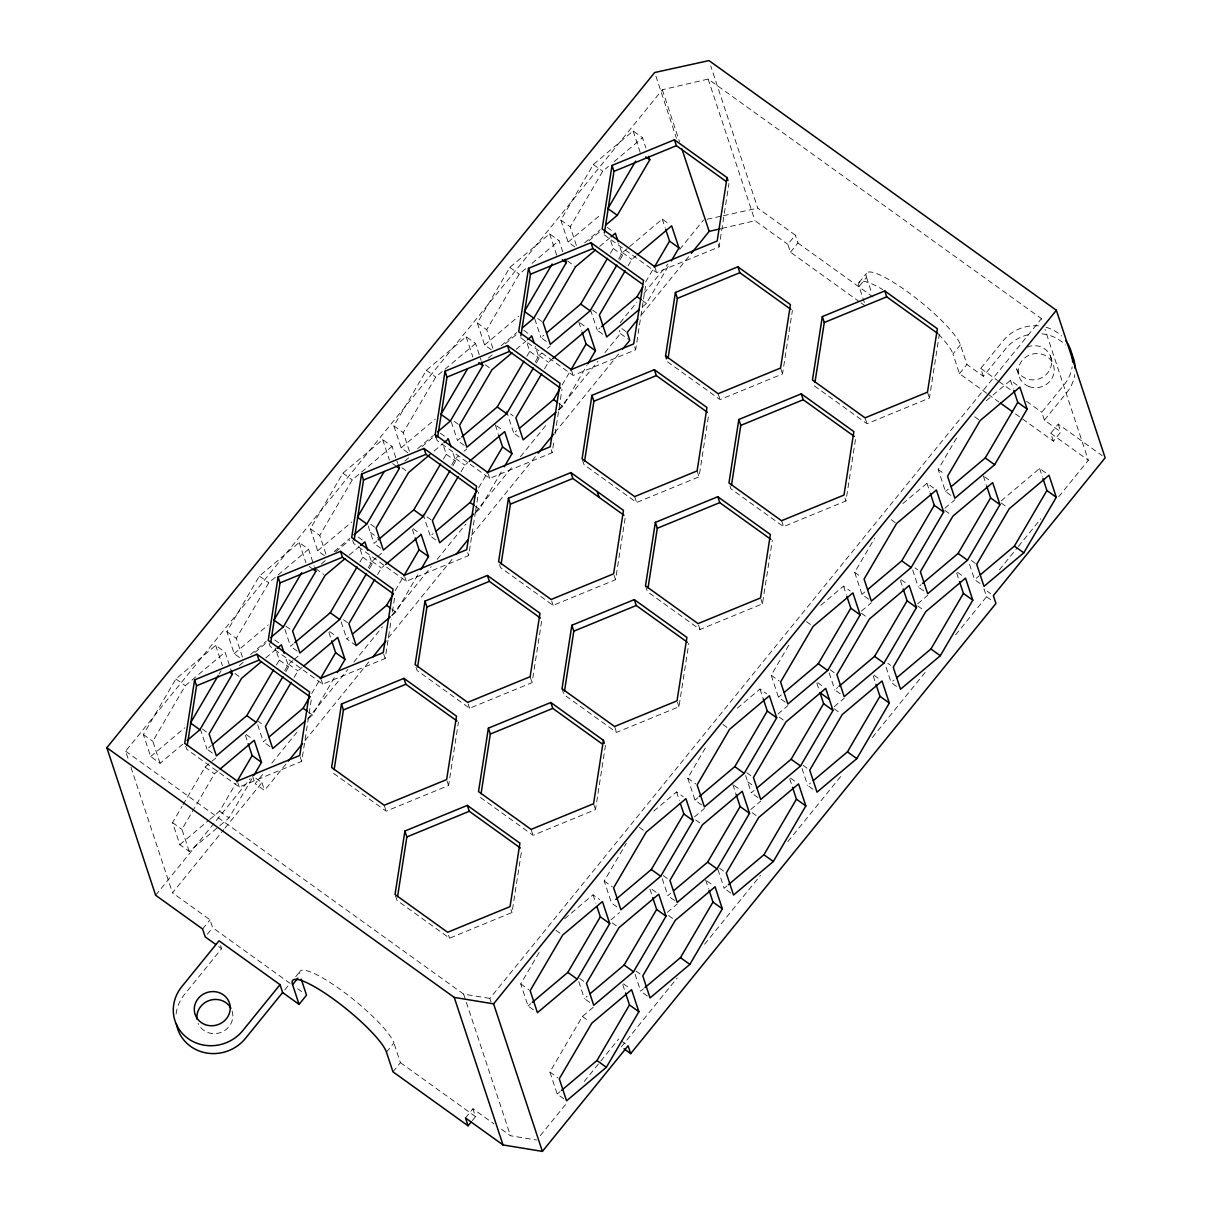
<?xml version="1.0" encoding="UTF-8"?>
<svg xmlns="http://www.w3.org/2000/svg" width="1212" height="1212" viewBox="0 0 1212 1212"><rect width="100%" height="100%" fill="white"/><g stroke="black" fill="none" stroke-linecap="round" stroke-linejoin="round"><path stroke-width="0.75" stroke-dasharray="5 3.75" d="M185.709 746.289L186.678 749.228L239.249 787.027L301.697 761.363L311.272 699.778M269.185 643.39L270.155 646.344L322.74 684.129L385.174 658.48L391.264 619.287M392.43 611.818L395.036 595.031M352.677 540.507L353.646 543.461L406.232 581.245L468.665 555.581L475.331 512.661M475.619 510.797L478.528 492.133M333.573 773.362L386.158 811.161L448.591 785.497L458.454 722.049M436.153 437.608L437.138 440.562L489.709 478.361L552.142 452.697L553.884 441.501M555.051 434.032L562.004 389.249M416.08 667.524L417.064 670.478L469.635 708.262L532.083 682.614L541.946 619.165M395.521 895.956L396.991 900.395L449.561 938.179L512.009 912.515L521.872 849.067M520.615 337.678L573.2 375.462L635.633 349.813L645.496 286.365M499.571 564.64L500.541 567.595L553.126 605.379L615.56 579.715L625.422 516.267M480.467 797.496L533.053 835.295L595.486 809.631L605.349 746.183L604.379 743.229M604.106 234.795L656.677 272.579L719.125 246.915L728.973 183.466M582.563 460.272L584.032 464.696L636.603 502.495L699.051 476.831L708.611 415.246M562.004 688.704L563.959 694.612L616.544 732.396L678.978 706.747L688.84 643.299M667.509 361.812L720.095 399.596L782.528 373.947L792.39 310.499M645.496 585.82L647.45 591.729L700.021 629.513L762.454 603.849L772.317 540.4M729.957 485.876L730.927 488.83L783.513 526.614L845.946 500.965L855.808 437.517M814.419 385.946L866.989 423.73L929.437 398.081L939.285 334.633M182.815 744.123L160.075 763.287L150.682 756.546L143.395 734.517L175.907 678.947L215.706 645.405L225.084 652.147L231.25 670.797M160.075 763.287L152.788 741.259L185.3 685.689L225.084 652.147M239.537 657.51L234.174 653.662L226.886 631.619L259.383 576.048L299.182 542.521L308.575 549.263L314.181 566.216M242.445 657.01L236.279 638.376L268.776 582.805L308.575 549.263M219.16 673.978L221.069 670.706M324.361 555.581L317.65 550.763L310.363 528.735L342.875 473.165L382.674 439.623L392.052 446.38L397.657 463.317M325.922 554.126L319.756 535.477L352.268 479.907L392.052 446.38M407.853 452.697L401.142 447.879L393.855 425.851L426.366 370.281L466.15 336.739L475.543 343.481L481.149 360.434M251.96 778.665L229.007 817.888L189.224 851.43L179.831 844.673L172.543 822.645L182.103 806.298M183.057 804.662L205.055 767.075L216.418 757.485M409.414 451.228L403.248 432.593L435.744 377.023L475.543 343.481M276.427 664.964L279.305 660.055L275.382 648.193M491.33 349.813L484.618 344.981L477.331 322.953L509.843 267.382L549.642 233.855L559.02 240.597L563.504 254.156M189.224 851.43L181.936 829.387L214.448 773.817L218.705 770.226M284.714 670.721L288.532 664.191L292.804 660.585M285.82 671.706L288.683 666.812L285.32 656.646M492.89 348.344L486.724 329.709L519.236 274.139L526.341 268.14M359.919 562.08L362.782 557.172L359.419 547.006M574.821 246.915L568.11 242.097L560.823 220.069L593.335 164.499L633.118 130.957L642.511 137.714L645.875 147.879M294.107 677.478L297.925 670.933L302.197 667.342M209.676 819.524L219.63 811.146L235.885 783.361M368.19 567.837L372.023 561.292L376.281 557.702M369.312 568.822L372.175 563.913L368.812 553.748M576.382 245.46L570.216 226.811L602.712 171.24L608.409 166.453M443.41 459.181L446.274 454.288L442.622 443.259M377.583 574.579L381.416 568.049L384.249 565.656M311.711 693.537L319.362 680.462M451.682 464.938L455.5 458.409L458.348 456.015M452.788 465.938L455.667 461.03L452.015 450.016M308.242 718.595L312.499 715.004L335.451 675.781M526.887 356.298L529.75 351.389L526.387 341.223M461.075 471.695L464.893 465.15L467.741 462.757M395.203 590.653L402.854 577.579M535.174 362.055L538.992 355.525L541.84 353.116M536.28 363.039L539.143 358.146L535.219 346.284M391.718 615.696L395.991 612.105L418.928 572.882M610.378 253.414L613.242 248.505L609.878 238.34M544.552 368.796L548.385 362.267L551.218 359.873M478.679 487.769L486.33 474.695M618.65 259.171L622.483 252.626L628.164 247.839M619.756 260.156L622.635 255.247L618.711 243.385M475.21 512.812L479.467 509.222L502.419 469.998M628.043 265.913L631.861 259.383L636.133 255.777M562.171 384.871L569.822 371.796M558.687 409.929L562.959 406.338L586.85 365.479M645.648 281.987L653.298 268.912M642.178 307.03L646.435 303.439L669.388 264.216M533.401 1009.793L528.038 1005.93L520.751 983.902L539.87 951.223M616.893 906.909L611.515 903.046L604.227 881.018L626.225 843.431M701.718 804.98L695.006 800.162L687.719 778.119L706.838 745.441M785.194 702.096L778.483 697.264L771.211 675.235L790.33 642.557M563.883 1098.89L557.187 1094.072L549.9 1072.029L582.396 1016.459L593.774 1006.884M868.686 599.198L861.974 594.38L854.687 572.352L874.761 538.022M950.829 495.344L945.466 491.496L938.179 469.453L958.253 435.138M128.017 758.348L125.639 751.182L662.328 89.749L708.156 79.068L1041.472 318.62L1042.653 322.195M155.636 895.259L250.172 778.74M620.165 322.756L636.83 302.212M643.981 293.41L667.797 264.065M679.69 249.399L703.505 220.054M285.941 764.06L264.534 790.451L255.141 783.709L264.655 771.968M271.806 763.181L296.788 732.381M307.484 719.186L347.935 669.342M353.889 662.01L382.447 626.816M391.961 615.09L431.23 566.701M437.168 559.368L465.726 524.175M475.24 512.449L513.312 465.529M520.448 456.727L547.809 423.003M558.52 409.807L597.789 361.418M604.924 352.631L620.392 333.558L619.347 330.421M290.092 983.356L212.645 927.68L210.04 919.817L172.483 892.82L223.765 829.614M224.962 828.144L261.928 782.588L253.884 776.801M641.436 314.862L690.158 254.823M304.985 740.593L370.417 659.949M388.264 637.966L453.697 557.323M471.544 535.325L536.977 454.682M554.823 432.684L620.256 352.041M202.586 928.998L210.04 919.817M207.313 934.24L212.645 927.68M859.444 301.773L790.466 252.187L787.861 244.324L795.314 235.128L757.758 208.146L710.732 65.933M220.569 945.527L221.614 948.678L184.345 994.613A39.193 36.799 -18.3 0 0 175.907 1017.322M790.466 252.187L797.92 243.006L795.314 235.128M284.775 989.916L289.032 984.659M295.683 976.796L299.94 971.554M858.99 282.563L866.444 273.367M864.398 302.591L859.081 286.502L866.535 277.321A60.297 11.681 39.1 0 1 906.97 291.38A60.297 11.681 39.1 0 1 960.419 344.799L966.918 364.464L983.356 376.281L1005.718 348.723A39.193 36.799 -18.3 0 1 1031.791 334.027M386.461 1052.152L393.915 1042.971A60.297 11.681 39.1 0 0 340.466 989.553A60.297 11.681 39.1 0 0 300.031 975.493M986.735 393.249L959.465 373.66L952.965 353.98L960.419 344.799M392.961 1071.832L400.414 1062.636L393.915 1042.971M959.465 373.66L966.918 364.464M983.356 376.281L980.75 368.403L1003.112 340.845A39.193 36.799 -18.3 0 1 1039.351 325.952M491.057 1002.006L489.875 998.415L1041.472 318.62M465.469 1117.949L472.922 1108.753L493.966 1123.872M1015.504 413.928L1053.364 441.138L1060.818 431.942L1044.38 420.14L1041.775 412.262L1064.136 384.704A39.193 36.799 -18.3 0 0 1072.166 366.842M472.332 1120.57L475.528 1116.631L472.922 1108.753M1044.38 420.14L1066.742 392.582A39.193 36.799 -18.3 0 0 1074.771 374.705M1053.364 441.138L1050.759 433.26L1058.212 424.079L1102.132 455.636M540.279 1135.659L566.428 1103.45M584.245 1081.483L618.711 1039.002M999.37 569.867L1017.156 547.945M1018.353 546.491L1040.881 518.721M1058.667 496.799L1088.315 460.257L1045.032 329.376M621.317 1046.88L677.235 977.963M704.596 944.239L760.515 875.322M787.876 841.598L842.598 774.15M872.352 737.502L925.877 671.509M955.632 634.861L986.553 596.743L983.962 588.865L990.658 593.683M614.09 161.666L642.511 137.714M532.023 263.352L559.02 240.597M568.11 242.097L600.804 214.554M584.608 242.855L600.243 229.689M588.896 240.84L600.273 231.265M599.713 246.4L609.651 238.006M484.618 344.981L518.736 316.241M501.117 345.753L516.751 332.573M488.36 358.101L492.617 354.51M505.419 343.738L516.782 334.148M629.589 246.642L662.267 219.099L668.979 223.917M516.221 349.283L526.175 340.905M401.142 447.879L435.244 419.125M546.309 341.466L540.946 337.603L543.779 335.209M417.64 448.637L433.275 435.456M404.869 460.999L409.141 457.409M421.927 446.622L433.305 437.047M547.521 348.329L550.354 345.935M434.169 450.97L442.683 443.789M317.65 550.763L351.768 522.024M464.166 445.319L457.454 440.501L460.302 438.108M334.148 551.521L349.783 538.355M602.622 334.088L597.258 330.225L600.091 327.831M321.392 563.883L327.073 559.096M335.603 551.899L349.813 539.931M464.029 451.228L466.878 448.819M349.253 555.066L359.206 546.673M234.174 653.662L268.276 624.907M380.674 548.203L373.978 543.385L376.811 540.991M250.672 654.419L266.292 641.239M519.13 436.971L513.767 433.123L516.615 430.73M239.325 665.57L243.597 661.979M254.959 652.404L266.337 642.814M377.705 556.505L383.386 551.718M265.776 657.949L275.715 649.571M150.682 756.546L184.8 727.806M297.198 651.102L290.486 646.269L293.334 643.875M435.653 539.87L430.29 536.007L433.123 533.613M294.228 659.389L299.909 654.601M212.373 753.016L206.994 749.167L211.267 745.577M356.192 645.648L346.799 638.891L349.647 636.497M270.018 746.607L263.322 741.789L266.155 739.396M179.831 844.673L208.252 820.721M986.31 400.717L1010.475 380.356L1017.186 385.174M902.834 503.601L926.983 483.24L933.694 488.057M945.466 491.496L948.299 489.103M820.766 605.303L843.507 586.138L850.203 590.956M944.936 508.207L954.874 499.814M861.974 594.38L864.823 591.986M737.275 708.187L760.015 689.022L766.726 693.84M861.444 611.09L871.398 602.712M1001.248 500.829L1039.623 468.483L1047.668 474.271M778.483 697.264L781.331 694.87M923.65 590.865L918.287 587.002L921.135 584.608M653.798 811.07L676.538 791.906L683.235 796.723M777.968 713.974L787.906 705.596M917.757 603.712L927.71 595.334M695.006 800.162L697.854 797.769M840.174 693.749L834.81 689.886L837.643 687.492M564.625 918.757L593.047 894.804L599.758 899.622M979.978 583.472L974.599 579.624L978.872 576.033M694.476 816.873L704.43 808.48M834.28 706.596L844.234 698.218M758.03 797.602L751.319 792.784L754.167 790.391M896.486 686.371L891.123 682.507L893.971 680.114M611 919.756L619.514 912.575M750.789 809.495L760.742 801.102M528.038 1005.93L530.871 1003.536M674.539 900.486L667.842 895.668L670.675 893.274M812.994 789.254L807.631 785.406L810.48 783.013M667.312 912.378L677.25 904M589.714 1002.415L584.351 998.552L587.199 996.158M730.851 893.108L724.155 888.29L726.988 885.896M647.375 996.006L640.663 991.174L643.511 988.78M557.187 1094.072L560.02 1091.679M722.004 228.401L755 220.705L787.861 244.324M707.126 219.251L721.594 216.084M723.397 215.691L757.758 208.146M125.639 751.182L463.635 994.113L489.875 998.415M501.465 1129.266L510.479 1135.75L536.719 1140.053M980.75 368.403L997.537 380.462M999.067 381.568L1011.262 390.34M1026.519 401.308L1041.775 412.262M797.92 243.006L873.034 296.985M1050.759 433.26L1088.315 460.257M860.974 302.864L865.58 306.166M988.234 394.339L998.839 401.945M974.706 416.776L978.72 419.67M593.335 164.499L602.712 171.24M984.644 476.831L990.007 480.679M1001.173 502.98L1007.869 507.813M607.288 227.432L613.999 232.25M938.179 469.453L944.875 474.286M622.483 252.626L631.861 259.383M613.242 248.505L622.635 255.247M560.823 220.069L570.216 226.811M944.845 510.358L951.556 515.191M642.421 300.546L646.435 303.439M567.504 260.974L575.548 266.761M971.342 560.489L975.372 563.368M891.214 519.675L895.244 522.569M621.817 328.588L627.18 332.436M592.653 310.12L599.364 314.938M957.48 572.337L961.495 575.23M620.392 333.558L628.437 339.345M986.553 596.743L991.931 600.591M509.843 267.382L519.236 274.139M580.124 322.953L588.168 328.725M915.03 567.867L917.711 569.792M537.673 318.468L543.037 322.331M901.167 579.715L906.531 583.578M917.681 605.879L924.392 610.697M523.811 330.331L531.856 336.103M854.687 572.352L861.399 577.17M538.992 355.525L548.385 362.267M529.75 351.389L539.143 358.146M477.331 322.953L486.724 329.709M861.368 613.257L868.08 618.075M558.929 403.445L562.959 406.338M485.361 364.827L489.375 367.721M887.866 663.373L890.547 665.297M806.389 621.589L811.752 625.453M510.51 413.974L513.191 415.913M873.988 675.22L879.351 679.084M426.366 370.281L435.744 377.023M496.647 425.836L503.344 430.654M830.205 669.781L834.22 672.675M454.197 421.352L459.56 425.215M817.676 682.614L823.039 686.462M834.204 708.762L840.901 713.58M440.32 433.214L448.379 439.002M771.211 675.235L779.255 681.023M455.5 458.409L464.893 465.15M446.274 454.288L455.667 461.03M393.855 425.851L403.248 432.593M779.225 717.11L784.588 720.958M475.452 506.328L479.467 509.222M401.869 467.711L407.232 471.574M392.643 463.59L396.657 466.484M803.026 765.302L807.056 768.181M722.913 724.488L726.927 727.382M427.018 516.873L432.396 520.721M790.512 778.119L795.875 781.967M342.875 473.165L352.268 479.907M413.156 528.72L421.2 534.507M746.713 772.68L752.076 776.528M747.683 781.77L753.046 785.618M370.705 524.251L374.735 527.144M734.184 785.497L739.562 789.345M370.327 532.371L378.371 538.158M752.061 812.616L757.424 816.479M358.176 537.067L363.555 540.916M687.719 778.119L695.764 783.906M372.023 561.292L381.416 568.049M362.782 557.172L372.175 563.913M310.363 528.735L319.756 535.477M695.733 819.994L699.763 822.887M391.961 609.212L395.991 612.105M315.711 568.67L323.755 574.458M309.151 566.474L313.181 569.367M719.549 868.186L723.579 871.08M639.421 827.372L643.451 830.265M343.541 619.756L348.904 623.619M707.02 881.003L712.383 884.866M259.383 576.048L268.776 582.805M329.679 631.619L336.375 636.436M663.237 875.564L668.6 879.427M285.88 626.165L291.244 630.028M652.041 889.35L656.071 892.244M668.569 915.499L673.933 919.363M274.7 639.951L278.715 642.845M604.227 881.018L612.287 886.805M288.532 664.191L297.925 670.933M279.305 660.055L288.683 666.812M226.886 631.619L236.279 638.376M612.257 922.877L616.272 925.771M308.469 712.111L312.499 715.004M234.901 673.493L238.931 676.387M636.058 971.07L641.436 974.933M555.944 930.271L559.959 933.149M257.368 720.716L264.08 725.533M623.544 983.902L628.907 987.75M175.907 678.947L185.3 685.689M246.187 734.502L252.899 739.32M579.745 978.448L585.108 982.311M202.404 729.063L209.1 733.881M621.392 1040.941L625.422 1043.82M582.396 1016.459L589.108 1021.292M520.751 983.902L528.796 989.689M205.055 767.075L214.448 773.817M143.395 734.517L152.788 741.259M219.63 811.146L229.007 817.888M549.9 1072.029L557.944 1077.816M172.543 822.645L181.936 829.387M297.561 988.719L303.545 993.022M400.414 1062.636L475.528 1116.631M218.63 946.527L221.614 948.678M1050.349 355.904L1052.955 363.782M1058.212 424.079L1060.818 431.942M1016.898 369.645L1019.504 377.523M1010.475 380.356L1013.277 388.825M1039.623 468.483L1042.426 476.967M983.311 475.861L986.113 484.345M927.483 392.173L929.437 398.081M969.555 564.368L974.599 579.624M866.535 277.321L871.852 293.41M926.983 483.24L929.786 491.724M956.692 573.064L958.934 579.851M865.035 417.837L866.989 423.73M912.681 570.049L918.287 587.002M900.38 580.442L902.622 587.229M708.156 79.068L755 220.705M844.976 498.011L845.946 500.965M886.078 667.251L891.123 682.507M780.573 368.039L782.528 373.947M843.507 586.138L846.309 594.607M873.216 675.963L875.458 682.735M718.14 243.976L719.125 246.915M662.328 89.749L679.523 141.743M655.889 76.068L676.463 138.274M781.558 520.721L783.513 526.614M829.205 672.948L834.81 689.886M816.858 683.22L819.463 691.082M633.118 130.957L640.406 153M662.267 219.099L665.07 227.568M718.14 393.703L720.095 399.596M654.722 266.67L656.677 272.579M761 599.425L762.454 603.849M802.026 768.453L807.631 785.406M697.097 470.923L699.051 476.831M760.015 689.022L763.378 699.188M789.724 778.846L791.966 785.634M634.664 346.859L635.633 349.813M698.551 625.089L700.021 629.513M745.592 775.468L751.319 792.784M590.532 309.893L597.258 330.225M732.851 784.528L736.214 794.693M549.642 233.855L556.929 255.883M578.791 321.983L581.593 330.452M634.664 496.587L636.603 502.495M571.246 369.569L573.2 375.462M677.508 702.309L678.978 706.747M717.989 869.64L724.155 888.29M534.78 318.968L540.946 337.603M614.105 575.291L615.56 579.715M676.538 791.906L679.341 800.39M705.687 880.048L708.49 888.517M551.172 449.743L552.142 452.697M614.59 726.503L616.544 732.396M662.237 878.715L667.842 895.668M506.48 411.08L513.767 433.123M649.92 889.108L652.162 895.895M466.15 336.739L472.877 357.07M495.299 424.867L498.102 433.351M551.657 600.955L553.126 605.379M488.239 473.922L489.709 478.361M593.547 803.723L595.486 809.631M635.058 974.236L640.663 991.174M451.288 421.852L457.454 440.501M530.129 676.705L532.083 682.614M593.047 894.804L595.85 903.273M622.756 984.629L625.559 993.098M467.68 552.642L468.665 555.581M531.098 829.387L533.053 835.295M578.745 981.614L584.351 998.552M423.003 513.979L430.29 536.007M382.674 439.623L389.4 459.969M412.383 529.462L414.625 536.234M468.18 703.839L469.635 708.262M404.763 576.821L406.232 581.245M511.025 909.576L512.009 912.515M368.251 526.069L373.978 543.385M447.122 781.073L448.591 785.497M383.719 654.056L385.174 658.48M448.591 935.225L449.561 938.179M341.193 621.953L346.799 638.891M463.635 994.113L510.479 1135.75M299.182 542.521L305.909 562.853M328.891 632.346L331.134 639.118M384.204 805.253L386.158 811.161M321.271 679.705L322.74 684.129M284.881 629.331L290.486 646.269M300.228 756.939L301.697 761.363M257.717 724.837L263.322 741.789M261.928 782.588L264.534 790.451M215.706 645.405L222.432 665.752M245.4 735.229L247.642 742.017M252.535 775.832L255.141 783.709M237.794 782.588L239.249 787.027M200.268 728.821L206.994 749.167M130.972 767.317L172.483 892.82M232.098 1011.05A18.089 16.983 -18.3 0 1 220.735 1032.488A18.089 16.983 -18.3 0 1 198.132 1023.413M1041.956 333.83A39.193 36.799 -18.3 0 1 1065.393 345.056M1045.971 327.225A39.193 36.799 -18.3 0 1 1061.636 336.042M1027.018 347.117A18.089 16.983 -18.3 0 1 1050.865 357.298A18.089 16.983 -18.3 0 1 1037.23 379.386A18.089 16.983 -18.3 0 1 1015.762 365.357M859.081 286.502A60.297 11.681 39.1 0 1 882.821 289.607M938.664 334.345A60.297 11.681 39.1 0 1 952.965 353.98M1029.079 386.583A18.089 16.983 -18.3 0 0 1054.092 368.054A18.089 16.983 -18.3 0 0 1025.519 357.298A18.089 16.983 -18.3 0 0 1029.079 386.583"/><path stroke-width="1.5" d="M194.587 679.887L184.724 743.335L237.31 781.119L299.743 755.47L309.605 692.022L257.02 654.222L194.587 679.887L196.541 685.78L187.254 745.501M278.078 577.003L268.216 640.436L320.786 678.235L383.234 652.571L393.082 589.123L340.511 551.339L278.078 577.003L280.017 582.896L270.746 642.618M361.555 474.104L351.692 537.552L404.278 575.336L466.711 549.687L476.574 486.239L423.988 448.455L361.555 474.104L363.509 480.013L354.222 539.719M341.481 704.02L331.618 767.469L384.204 805.253L446.637 779.589L456.5 716.156L403.929 678.356L341.481 704.02L343.435 709.914L334.148 769.635M435.184 434.669L445.046 371.22L507.48 345.556L560.065 383.356L550.203 446.789L487.754 472.453L435.184 434.669L436.153 437.608M437.714 436.835L446.986 377.114L445.046 371.22M424.973 601.122L415.11 664.57L467.68 702.369L530.129 676.705L539.991 613.257L487.406 575.473L424.973 601.122L426.927 607.03L417.64 666.751M404.899 831.038L395.036 894.486L447.622 932.27L510.055 906.621L519.918 843.173L467.332 805.389L404.899 831.038L406.853 836.947L397.566 896.653M528.523 268.322L518.66 331.77L571.246 369.569L633.679 343.905L643.542 280.457L590.971 242.673L528.523 268.322L530.477 274.23L520.902 335.815M508.449 498.238L498.587 561.686L551.172 599.47L613.605 573.821L623.468 510.373L570.897 472.589L508.449 498.238L510.403 504.147L501.132 563.853M488.391 728.154L478.528 791.603L531.098 829.387L593.547 803.723L603.394 740.29L550.824 702.49L488.391 728.154L490.33 734.048L481.058 793.769M612.015 165.438L602.152 228.886L654.722 266.67L717.171 241.021L727.033 177.573L674.448 139.789L612.015 165.438L613.969 171.346L604.394 232.916M591.941 395.354L582.078 458.803L634.664 496.587L697.097 470.923L706.96 407.49L654.374 369.69L591.941 395.354L593.895 401.248L584.608 460.969M571.867 625.256L562.004 688.704L614.59 726.503L677.023 700.839L686.886 637.391L634.3 599.607L571.867 625.256L573.821 631.164L564.534 690.885M665.57 355.904L675.417 292.456L737.866 266.807L790.436 304.591L780.573 368.039L718.14 393.703L665.57 355.904L666.539 358.858M668.1 358.085L677.372 298.364L675.417 292.456M655.359 522.372L645.496 585.82L698.067 623.604L760.515 597.955L770.377 534.507L717.792 496.723L655.359 522.372L657.298 528.28L648.026 587.987M738.835 419.488L728.973 482.937L781.558 520.721L843.991 495.057L853.854 431.608L801.283 393.824L738.835 419.488L740.79 425.382L731.503 485.103M822.327 316.59L812.464 380.038L865.035 417.837L927.483 392.173L937.346 328.725L884.76 290.941L822.327 316.59L824.281 322.498L814.994 382.204M218.205 675.614L190.481 723.003L199.874 729.76L232.371 674.19L231.25 670.797M301.697 572.715L273.957 620.12L283.35 626.862L315.862 571.291L314.741 567.913M384.219 471.468L357.449 517.236L366.842 523.978L399.339 468.408L398.218 465.014M212.691 744.38L246.793 715.625L273.564 669.872M261.504 661.54L241.612 678.311L209.1 733.881L216.387 755.909L256.186 722.382L282.957 676.614M467.711 368.584L440.941 414.337L450.319 421.094L482.83 365.524L481.709 362.13M294.743 642.678L330.285 612.742L357.055 566.974M291.228 682.371L265.413 726.503L272.7 748.531L305.394 720.988M236.84 781.725L252.126 755.576L248.202 743.713M344.996 558.656L325.089 575.427L292.592 630.997L299.879 653.026L339.663 619.483L366.433 573.73M552.142 264.049L524.417 311.454L533.81 318.195L566.307 262.625L565.186 259.247M253.869 775.392L261.519 762.318L254.232 740.29L220.13 769.029M378.235 539.794L413.762 509.858L440.532 464.09M374.72 579.487L348.904 623.619L356.192 645.648L390.294 616.893M269.003 737.002L303.106 708.247L309.802 696.809M320.316 678.826L335.618 652.677L331.694 640.815M429.896 454.561L408.58 472.528L376.068 528.099L383.356 550.142L423.155 516.6L449.925 470.832M635.633 161.166L607.909 208.57L617.287 215.312L649.799 159.742L648.678 156.348M337.36 672.508L345.011 659.434L337.724 637.391L303.606 666.145M461.727 436.911L497.253 406.959L524.023 361.206M458.197 476.589L432.396 520.721L439.683 542.749L473.786 514.009M352.48 634.103L386.598 605.364L393.294 593.925M403.808 575.942L419.094 549.793L415.186 537.931M511.964 352.874L492.072 369.645L459.56 425.215L466.847 447.243L506.631 413.716L533.401 367.948M420.837 569.61L428.487 556.535L421.2 534.507L385.674 564.444M546.627 332.815L580.73 304.076L607.5 258.308M541.688 373.705L515.873 417.837L523.16 439.865L555.853 412.322M435.972 531.22L470.074 502.48L476.77 491.027M487.285 473.059L502.586 446.91L498.662 435.047M595.44 249.99L575.548 266.761L543.037 322.331L550.324 344.359L590.123 310.817L616.893 265.064M504.328 466.726L511.979 453.652L504.692 431.623L469.165 461.56M625.18 270.821L599.364 314.938L606.651 336.981L639.33 309.424M519.463 428.336L553.566 399.581L559.308 389.779M570.776 370.16L586.078 344.011L582.154 332.149M587.805 363.842L595.456 350.768L588.168 328.725L552.642 358.676M601.516 326.634L637.042 296.698L642.784 286.896M654.253 267.276L669.554 241.127L665.63 229.265M671.297 260.944L678.947 247.869L671.66 225.841L637.557 254.581M532.295 1002.339L567.822 972.403L600.334 916.833L596.971 906.667M577.215 979.144L609.727 923.574L602.44 901.546L562.641 935.088L530.144 990.658L537.431 1012.687L577.215 979.144L567.822 972.403M615.787 899.456L651.314 869.519L683.826 813.949L680.462 803.768M660.707 876.261L693.203 820.691L685.916 798.663L646.132 832.189L613.62 887.76L620.908 909.803L660.707 876.261L651.314 869.519M699.263 796.572L734.805 766.62L767.302 711.05L763.378 699.188M590.032 993.764L624.15 965.025L656.646 909.454L652.723 897.592M744.183 773.377L776.695 717.807L769.408 695.764L729.609 729.306L697.112 784.876L704.399 806.904L744.183 773.377L734.805 766.62M633.528 971.766L666.039 916.196L658.752 894.168L618.953 927.71L586.457 983.28L593.744 1005.309L633.528 971.766L624.15 965.025M784.179 692.476L818.282 663.737L850.794 608.166L846.87 596.304M673.524 890.881L707.626 862.126L740.138 806.571L736.214 794.693M561.444 1090.482L596.971 1060.53L629.482 1004.96L625.559 993.098M827.675 670.478L860.172 614.908L852.9 592.88L813.101 626.422L780.589 681.992L787.876 704.02L827.675 670.478L818.282 663.737M717.019 868.883L749.531 813.313L742.244 791.284L702.445 824.811L669.933 880.382L677.22 902.41L717.019 868.883L707.626 862.126M867.656 589.593L901.773 560.838L934.27 505.283L930.346 493.405M606.364 1067.287L638.875 1011.717L631.588 989.674L591.789 1023.216L559.277 1078.786L566.565 1100.814L606.364 1067.287L596.971 1060.53M757 787.982L791.118 759.242L823.615 703.672L819.979 692.658L829.372 699.4M644.935 987.583L680.462 957.647L712.974 902.076L709.05 890.214M911.151 567.595L943.663 512.025L936.376 489.996L896.577 523.523L864.08 579.094L871.367 601.122L911.151 567.595L901.773 560.838M800.511 765.999L833.008 710.429L825.72 688.386L785.937 721.928L753.425 777.498L760.712 799.526L800.511 765.999L791.118 759.242M951.147 486.694L985.25 457.954L1017.762 402.384L1013.838 390.522M689.855 964.388L722.352 908.818L715.065 886.79L675.281 920.332L642.769 975.887L650.056 997.931L689.855 964.388L680.462 957.647M839.068 686.295L874.594 656.359L907.106 600.788L903.182 588.926M728.412 884.699L763.939 854.748L796.451 799.193L792.527 787.315M994.643 464.711L1027.155 409.141L1019.868 387.098L980.069 420.64L947.557 476.21L954.844 498.238L994.643 464.711L985.25 457.954M883.987 663.1L916.499 607.53L909.212 585.502L869.413 619.044L836.901 674.599L844.188 696.642L883.987 663.1L874.594 656.359M773.332 861.505L805.844 805.935L798.557 783.906L758.757 817.433L726.261 873.004L733.548 895.032L773.332 861.505L763.939 854.748M922.559 583.411L958.086 553.46L990.598 497.905L986.674 486.027M813.328 780.604L847.43 751.864L879.942 696.294L876.018 684.432M967.479 560.217L999.976 504.647L992.689 482.618L952.905 516.145L920.393 571.716L927.68 593.744L967.479 560.217L958.086 553.46M856.823 758.606L889.32 703.051L882.033 681.008L842.249 714.55L809.737 770.12L817.024 792.148L856.823 758.606L847.43 751.864M896.804 677.72L930.922 648.981L963.419 593.41L959.495 581.548M940.3 655.722L972.812 600.152L965.525 578.124L925.726 611.666L893.229 667.221L900.516 689.264L940.3 655.722L930.922 648.981M980.296 574.836L1014.399 546.082L1046.91 490.512L1042.987 478.649M1023.792 552.839L1056.288 497.268L1049.001 475.24L1009.217 508.767L976.705 564.337L983.992 586.366L1023.792 552.839L1014.399 546.082M215.645 944.39L205.192 936.861L202.586 928.998L155.636 895.259L106.838 747.713L654.707 72.508L708.975 60.6L1056.364 310.272L1105.162 457.818L993.34 595.622L995.946 603.485L630.694 1053.622L623.998 1048.804M637.876 319.256L627.18 332.436L629.785 340.314L622.635 349.117M691.34 253.353L709.172 231.386L720.17 228.826M288.32 761.121L302.606 743.532M372.796 657.025L385.886 640.89M456.076 554.384L467.968 539.719M538.173 453.212L553.642 434.154M280.048 984.674L242.779 1030.609A39.193 36.799 -18.3 0 1 188.027 1038.533A39.193 36.799 -18.3 0 1 181.739 986.735L219.008 940.815L280.048 984.674L282.638 992.537L299.076 1004.354L306.53 995.158L301.212 979.069M282.638 992.537L245.369 1038.472A39.193 36.799 -18.3 0 1 204.964 1052.698A39.193 36.799 -18.3 0 1 176.376 1023.731M299.076 1004.354L292.577 984.674L297.894 978.114M471.271 1121.873L468.074 1125.812L465.469 1117.949L503.025 1144.931L542.385 1151.4L493.587 1003.854L1056.364 310.272M542.385 1151.4L628.104 1045.759L630.694 1053.622M605.924 224.887L617.287 215.312M611.075 236.81L615.348 233.219L618.15 241.688M522.433 327.785L533.81 318.195M527.599 339.708L531.856 336.103L534.098 342.89M437.532 431.866L450.319 421.094M444.107 442.592L448.379 439.002L450.97 446.864M354.04 534.765L366.842 523.978M360.631 545.476L364.888 541.885L367.69 550.354M270.564 637.648L283.35 626.862M277.139 648.375L281.411 644.769L284.199 653.253M187.072 740.532L199.874 729.76M613.969 171.346L676.402 145.682L725.973 181.315M530.477 274.23L592.91 248.566L642.496 284.199M446.986 377.114L509.434 351.465L560.505 388.173M677.372 298.364L739.82 272.7L790.891 309.408M363.509 480.013L425.942 454.348L477.028 491.057M593.895 401.248L656.328 375.599L707.399 412.307M824.281 322.498L886.714 296.834L937.785 333.542M280.017 582.896L342.466 557.232L393.536 593.956M510.403 504.147L572.852 478.482L623.968 515.221M740.79 425.382L803.223 399.733L854.308 436.441M196.541 685.78L258.974 660.131L310.06 696.839M426.927 607.03L489.36 581.366L540.431 618.075M657.298 528.28L719.746 502.616L770.817 539.325M343.435 709.914L405.868 684.265L456.954 720.973M573.821 631.164L636.255 605.5L687.34 642.208M490.33 734.048L552.778 708.399L602.349 744.032M406.853 836.947L469.286 811.282L520.372 847.991M106.838 747.713L454.242 997.4L493.587 1003.854M1017.762 402.384L1027.155 409.141M1000.354 403.035L1012.474 411.747M645.769 156.848L649.799 159.742M1046.91 490.512L1056.288 497.268M669.554 241.127L678.947 247.869M990.598 497.905L999.976 504.647M934.27 505.283L943.663 512.025M637.042 296.698L641.072 299.591M562.292 259.747L566.307 262.625M580.73 304.076L590.123 310.817M963.419 593.41L972.812 600.152M586.078 344.011L595.456 350.768M907.106 600.788L916.499 607.53M850.794 608.166L860.172 614.908M553.566 399.581L557.596 402.475M478.801 362.63L482.83 365.524M497.253 406.959L506.631 413.716M879.942 696.294L889.32 703.051M502.586 446.91L511.979 453.652M823.615 703.672L833.008 710.429M767.302 711.05L776.695 717.807M470.074 502.48L474.104 505.359M396.657 466.484L399.339 468.408M413.762 509.858L423.155 516.6M796.451 799.193L805.844 805.935M419.094 549.793L428.487 556.535M740.138 806.571L749.531 813.313M683.826 813.949L693.203 820.691M386.598 605.364L390.612 608.257M313.181 569.367L315.862 571.291M330.285 612.742L339.663 619.483M712.974 902.076L722.352 908.818M335.618 652.677L345.011 659.434M656.646 909.454L666.039 916.196M600.334 916.833L609.727 923.574M303.106 708.247L307.136 711.141M229.689 672.266L232.371 674.19M246.793 715.625L256.186 722.382M629.482 1004.96L638.875 1011.717M252.126 755.576L261.519 762.318M468.074 1125.812L392.961 1071.832L386.461 1052.152A60.297 11.681 39.1 0 0 333.012 998.749A60.297 11.681 39.1 0 0 292.577 984.674M884.76 290.941L886.714 296.834M801.283 393.824L803.223 399.733M727.033 177.573L728.003 180.527M737.866 266.807L739.82 272.7M681.901 148.924L709.172 231.386M674.448 139.789L676.402 145.682M717.792 496.723L719.746 502.616M654.374 369.69L656.328 375.599M590.971 242.673L592.91 248.566M634.3 599.607L636.255 605.5M597.183 491.481L599.137 497.375M570.897 472.589L572.852 478.482M507.48 345.556L509.434 351.465M603.394 740.29L604.379 743.229M550.824 702.49L552.778 708.399M487.406 575.473L489.36 581.366M423.988 448.455L425.942 454.348M467.332 805.389L469.286 811.282M403.929 678.356L405.868 684.265M340.511 551.339L342.466 557.232M454.242 997.4L503.025 1144.931M257.02 654.222L258.974 660.131M196.995 1019.125A18.089 16.983 -18.3 0 1 209.737 1000.339A18.089 16.983 -18.3 0 1 230.947 1008.339M1065.909 340.89A39.193 36.799 -18.3 0 1 1072.59 362.009M1071.09 352.859A39.193 36.799 -18.3 0 1 1075.18 368.251M205.101 1024.594A18.089 16.983 -18.3 0 0 230.129 1006.081A18.089 16.983 -18.3 0 0 201.556 995.325A18.089 16.983 -18.3 0 0 205.101 1024.594"/></g></svg>
